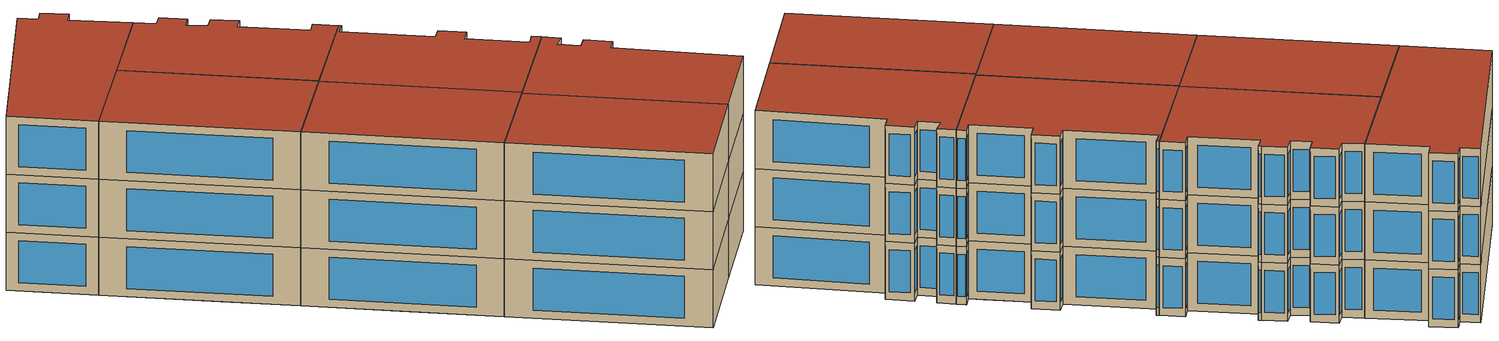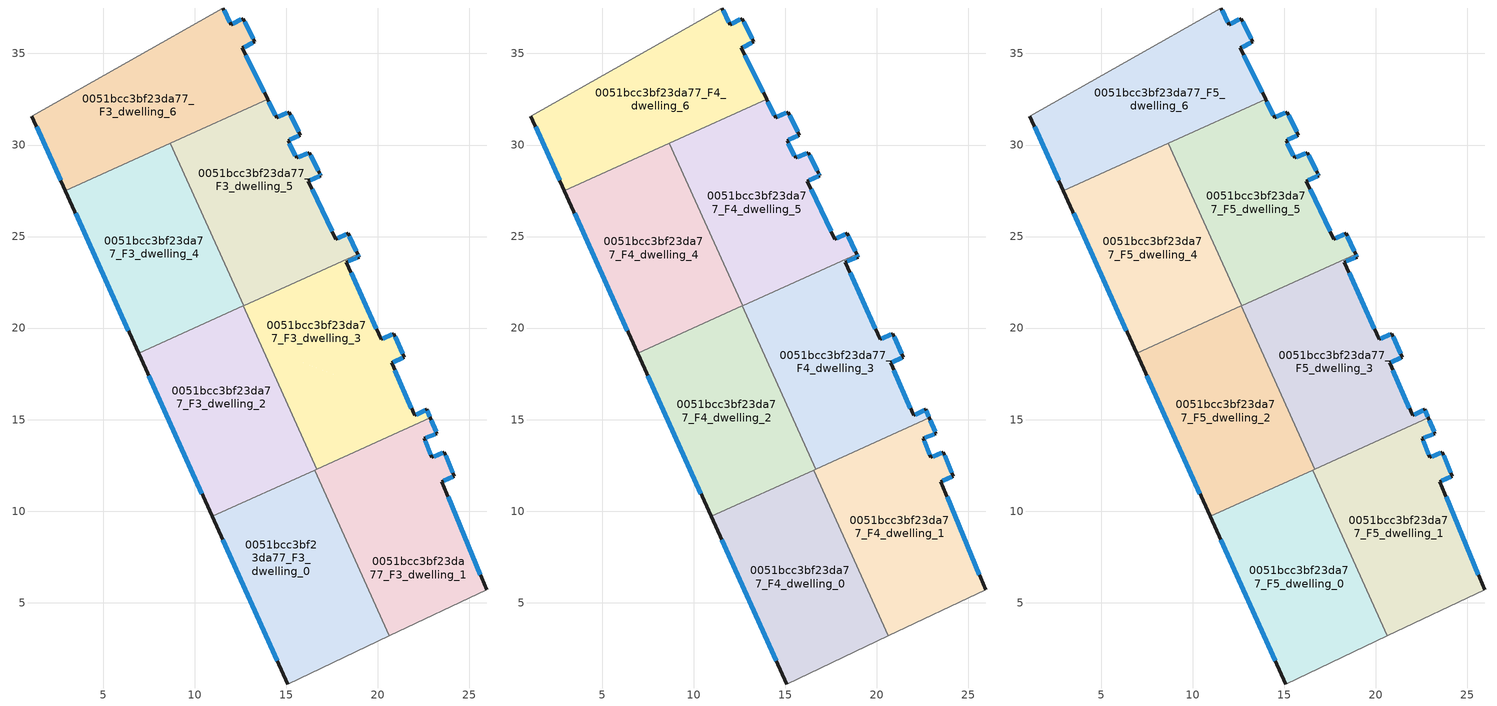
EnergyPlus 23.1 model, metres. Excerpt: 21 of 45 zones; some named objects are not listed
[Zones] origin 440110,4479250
0051bcc3bf23da77_F3_dwelling_0
 floor to 0051bcc3bf23da77_F2_dwelling_7 (EU_floor_Construction): 17.02,11.2 17.99,9.03 14.9,0.95 10.95,9.72 15.51,11.77 z9
 floor to 0051bcc3bf23da77_F2_dwelling_6 (EU_floor_Construction): 17.99,9.03 20.63,3.18 15.08,0.56 14.9,0.95 z9
 floor to 0051bcc3bf23da77_F2_dwelling_4 (EU_floor_Construction): 16.55,12.24 17.02,11.2 15.51,11.77 z9
 wall outside (EU_wall_Construction): 10.95,9.72 15.08,0.56 z9:12
 wall to 0051bcc3bf23da77_F3_dwelling_1 (EU_wall_Construction): 20.63,3.18 16.55,12.24 z9:12
 wall adiabatic (EU_wall_Construction): 15.08,0.56 20.63,3.18 z9:12
 wall to 0051bcc3bf23da77_F3_dwelling_2 (EU_wall_Construction): 16.55,12.24 10.95,9.72 z9:12
 window (EU_Window_Construction): 11.53,8.44 14.51,1.83 z9.42:11.58
0051bcc3bf23da77_F3_dwelling_1
 floor to 0051bcc3bf23da77_F2_dwelling_6 (EU_floor_Construction): 24.92,8.17 25.94,5.7 20.63,3.18 17.99,9.03 18.59,10.59 z9
 floor to 0051bcc3bf23da77_F2_dwelling_4 (EU_floor_Construction): 23.23,14.22 22.52,13.99 22.96,12.94 23.64,13.22 24.18,11.92 23.5,11.61 24.92,8.17 17.02,11.19 16.55,12.24 22.87,15.09 z9
 floor to 0051bcc3bf23da77_F2_dwelling_7 (EU_floor_Construction): 18.59,10.59 17.99,9.03 17.02,11.2 z9
 wall outside (EU_wall_Construction): 25.94,5.7 23.5,11.61 24.18,11.92 23.64,13.22 22.96,12.94 22.52,13.99 23.23,14.22 22.87,15.09 z9:12
 wall adiabatic (EU_wall_Construction): 20.63,3.18 25.94,5.7 z9:12
 wall to 0051bcc3bf23da77_F3_dwelling_3 (EU_wall_Construction): 22.87,15.09 16.67,12.29 z9:12
 wall to 0051bcc3bf23da77_F3_dwelling_2 (EU_wall_Construction): 16.67,12.29 16.55,12.24 z9:12
 window (EU_Window_Construction): 24.1,12.1 23.71,13.04 / 23.59,11.66 24.08,11.88 / 25.6,6.52 23.84,10.79 / 23.18,14.34 22.92,14.97 / 22.62,14.02 23.13,14.19 / 22.9,13.08 22.58,13.84 / 23.54,13.18 23.05,12.98 z9.42:11.58
0051bcc3bf23da77_F3_dwelling_2
 floor to 0051bcc3bf23da77_F2_dwelling_5 (EU_floor_Construction): 13.66,18.97 15.4,15.1 14.3,12.23 8.88,14.31 6.93,18.63 10.42,20.21 z9
 floor to 0051bcc3bf23da77_F2_dwelling_7 (EU_floor_Construction): 15.51,11.77 10.95,9.72 8.88,14.31 z9
 floor to 0051bcc3bf23da77_F2_dwelling_3 (EU_floor_Construction): 10.94,20.44 10.8,20.06 10.42,20.21 z9
 floor to 0051bcc3bf23da77_F2_dwelling_2 (EU_floor_Construction): 12.65,21.21 13.66,18.97 10.8,20.06 10.94,20.44 z9
 floor to 0051bcc3bf23da77_F2_dwelling_4 (EU_floor_Construction): 15.4,15.1 16.67,12.29 15.51,11.77 14.3,12.23 z9
 wall outside (EU_wall_Construction): 6.93,18.63 10.95,9.72 z9:12
 wall to 0051bcc3bf23da77_F3_dwelling_3 (EU_wall_Construction): 16.67,12.29 12.65,21.21 z9:12
 wall to 0051bcc3bf23da77_F3_dwelling_4 (EU_wall_Construction): 12.65,21.21 6.93,18.63 z9:12
 window (EU_Window_Construction): 7.49,17.4 10.4,10.95 z9.42:11.58
0051bcc3bf23da77_F3_dwelling_3
 floor to 0051bcc3bf23da77_F2_dwelling_2 (EU_floor_Construction): 18.37,23.64 18.28,23.6 20.18,19.39 20.88,19.69 21.45,18.41 20.76,18.1 21.72,15.88 13.66,18.97 12.65,21.21 18.19,23.71 z9
 floor to 0051bcc3bf23da77_F2_dwelling_0 (EU_floor_Construction): 18.91,24.03 18.97,23.88 18.37,23.64 18.19,23.71 z9
 floor to 0051bcc3bf23da77_F2_dwelling_5 (EU_floor_Construction): 16.47,17.89 15.4,15.1 13.66,18.97 z9
 floor to 0051bcc3bf23da77_F2_dwelling_4 (EU_floor_Construction): 21.72,15.88 22.01,15.23 22.68,15.56 22.7,15.51 22.87,15.09 16.67,12.29 15.4,15.1 16.47,17.89 z9
 wall outside (EU_wall_Construction): 22.87,15.09 22.68,15.56 22.01,15.23 20.76,18.1 21.45,18.41 20.88,19.69 20.18,19.39 18.28,23.6 / 18.97,23.88 18.91,24.03 / 18.97,23.88 18.28,23.6 z9:12
 wall to 0051bcc3bf23da77_F3_dwelling_5 (EU_wall_Construction): 18.91,24.03 12.67,21.22 z9:12
 wall to 0051bcc3bf23da77_F3_dwelling_4 (EU_wall_Construction): 12.67,21.22 12.65,21.21 z9:12
 window (EU_Window_Construction): 21.37,18.59 20.96,19.52 / 20.85,18.14 21.35,18.37 / 21.83,15.63 20.93,17.7 / 22.59,15.52 22.1,15.28 / 22.85,15.16 22.71,15.5 / 18.96,23.9 18.92,24.01 / 18.88,23.84 18.37,23.64 / 19.92,19.97 18.54,23.02 / 20.79,19.65 20.28,19.43 z9.42:11.58
0051bcc3bf23da77_F3_dwelling_4
 floor to 0051bcc3bf23da77_F2_dwelling_3 (EU_floor_Construction): 10.17,26.77 11.9,22.94 10.94,20.44 10.42,20.21 5.35,22.15 2.93,27.51 5.37,28.61 z9
 floor to 0051bcc3bf23da77_F2_dwelling_0 (EU_floor_Construction): 9.25,28.82 10.17,26.77 8.68,27.34 z9
 floor to 0051bcc3bf23da77_F2_dwelling_5 (EU_floor_Construction): 10.42,20.21 6.93,18.63 5.35,22.15 z9
 floor to 0051bcc3bf23da77_F2_dwelling_2 (EU_floor_Construction): 11.9,22.94 12.67,21.22 10.94,20.44 z9
 floor adiabatic (EU_floor_Construction): 8.67,30.1 9.25,28.82 8.68,27.34 5.37,28.61 z9
 wall outside (EU_wall_Construction): 2.93,27.51 6.93,18.63 z9:12
 wall to 0051bcc3bf23da77_F3_dwelling_5 (EU_wall_Construction): 12.67,21.22 8.67,30.1 z9:12
 wall to 0051bcc3bf23da77_F3_dwelling_6 (EU_wall_Construction): 8.67,30.1 2.93,27.51 z9:12
 window (EU_Window_Construction): 3.49,26.28 6.38,19.86 z9.42:11.58
0051bcc3bf23da77_F3_dwelling_5
 floor to 0051bcc3bf23da77_F2_dwelling_0 (EU_floor_Construction): 15.77,30.55 15.1,30.24 15.56,29.29 16.26,29.59 16.83,28.45 16.89,28.33 16.21,28.03 17.71,24.85 18.37,25.19 18.91,24.03 18.19,23.71 10.17,26.77 9.25,28.82 9.96,30.68 13.98,32.49 14.47,31.5 15.15,31.79 z9
 floor to 0051bcc3bf23da77_F2_dwelling_2 (EU_floor_Construction): 18.19,23.71 12.67,21.22 11.9,22.94 12.95,25.71 z9
 floor to 0051bcc3bf23da77_F2_dwelling_3 (EU_floor_Construction): 12.95,25.71 11.9,22.94 10.17,26.77 z9
 floor to 0051bcc3bf23da77_F2_dwelling_1 (EU_floor_Construction): 9.96,30.68 9.25,28.82 8.67,30.1 z9
 wall outside (EU_wall_Construction): 18.91,24.03 18.37,25.19 17.71,24.85 16.21,28.03 16.89,28.33 16.83,28.45 16.26,29.59 15.56,29.29 15.1,30.24 15.77,30.55 15.15,31.79 14.47,31.5 13.98,32.49 z9:12
 wall to 0051bcc3bf23da77_F3_dwelling_6 (EU_wall_Construction): 13.98,32.49 8.67,30.1 z9:12
 window (EU_Window_Construction): 18.83,24.19 18.45,25.03 / 14.4,31.64 14.05,32.35 / 15.06,31.75 14.56,31.54 / 15.69,30.72 15.24,31.62 / 15.19,30.28 15.68,30.5 / 15.49,29.43 15.16,30.11 / 16.17,29.55 15.66,29.33 / 16.75,28.61 16.34,29.43 / 16.88,28.35 16.84,28.43 / 16.3,28.07 16.8,28.29 / 17.5,25.29 16.42,27.59 / 18.28,25.14 17.8,24.89 z9.42:11.58
0051bcc3bf23da77_F3_dwelling_6
 floor to 0051bcc3bf23da77_F2_dwelling_1 (EU_floor_Construction): 11.54,37.49 11.99,36.57 12.27,36.72 9.96,30.68 5.37,28.61 1.82,29.97 1.1,31.56 z9
 floor to 0051bcc3bf23da77_F2_dwelling_0 (EU_floor_Construction): 12.64,36.91 13.27,35.63 12.6,35.3 13.98,32.49 9.96,30.68 12.27,36.72 z9
 floor to 0051bcc3bf23da77_F2_dwelling_3 (EU_floor_Construction): 5.37,28.61 2.93,27.51 1.82,29.97 z9
 wall outside (EU_wall_Construction): 13.98,32.49 12.6,35.3 13.27,35.63 12.64,36.91 11.99,36.57 11.54,37.49 / 1.1,31.56 2.93,27.51 z9:12
 wall adiabatic (EU_wall_Construction): 11.54,37.49 1.1,31.56 z9:12
 window (EU_Window_Construction): 12.7,35.35 13.18,35.58 / 13.79,32.88 12.8,34.91 / 1.36,31 2.68,28.07 / 11.92,36.7 11.6,37.36 / 12.55,36.86 12.08,36.62 / 13.18,35.81 12.73,36.73 z9.42:11.58
0051bcc3bf23da77_F4_dwelling_0
 floor to 0051bcc3bf23da77_F3_dwelling_0 (EU_floor_Construction): 16.55,12.24 20.63,3.18 15.08,0.56 10.95,9.72 z12
 wall outside (EU_wall_Construction): 10.95,9.72 15.08,0.56 z12:15
 wall to 0051bcc3bf23da77_F4_dwelling_1 (EU_wall_Construction): 20.63,3.18 16.55,12.24 z12:15
 wall adiabatic (EU_wall_Construction): 15.08,0.56 20.63,3.18 z12:15
 wall to 0051bcc3bf23da77_F4_dwelling_2 (EU_wall_Construction): 16.55,12.24 10.95,9.72 z12:15
 window (EU_Window_Construction): 11.53,8.44 14.51,1.83 z12.42:14.58
0051bcc3bf23da77_F4_dwelling_1
 floor to 0051bcc3bf23da77_F3_dwelling_1 (EU_floor_Construction): 23.23,14.22 22.52,13.99 22.96,12.94 23.64,13.22 24.18,11.92 23.5,11.61 25.94,5.7 20.63,3.18 16.55,12.24 22.87,15.09 z12
 wall outside (EU_wall_Construction): 25.94,5.7 23.5,11.61 24.18,11.92 23.64,13.22 22.96,12.94 22.52,13.99 23.23,14.22 22.87,15.09 z12:15
 wall adiabatic (EU_wall_Construction): 20.63,3.18 25.94,5.7 z12:15
 wall to 0051bcc3bf23da77_F4_dwelling_3 (EU_wall_Construction): 22.87,15.09 16.67,12.29 z12:15
 wall to 0051bcc3bf23da77_F4_dwelling_2 (EU_wall_Construction): 16.67,12.29 16.55,12.24 z12:15
 window (EU_Window_Construction): 24.1,12.1 23.71,13.04 / 23.59,11.66 24.08,11.88 / 25.6,6.52 23.84,10.79 / 23.18,14.34 22.92,14.97 / 22.62,14.02 23.13,14.19 / 22.9,13.08 22.58,13.84 / 23.54,13.18 23.05,12.98 z12.42:14.58
0051bcc3bf23da77_F4_dwelling_2
 floor to 0051bcc3bf23da77_F3_dwelling_2 (EU_floor_Construction): 12.65,21.21 16.67,12.29 10.95,9.72 6.93,18.63 z12
 wall outside (EU_wall_Construction): 6.93,18.63 10.95,9.72 z12:15
 wall to 0051bcc3bf23da77_F4_dwelling_3 (EU_wall_Construction): 16.67,12.29 12.65,21.21 z12:15
 wall to 0051bcc3bf23da77_F4_dwelling_4 (EU_wall_Construction): 12.65,21.21 6.93,18.63 z12:15
 window (EU_Window_Construction): 7.49,17.4 10.4,10.95 z12.42:14.58
0051bcc3bf23da77_F4_dwelling_3
 floor to 0051bcc3bf23da77_F3_dwelling_3 (EU_floor_Construction): 18.97,23.88 18.28,23.6 20.18,19.39 20.88,19.69 21.45,18.41 20.76,18.1 22.01,15.23 22.68,15.56 22.87,15.09 16.67,12.29 12.65,21.21 18.91,24.03 z12
 wall outside (EU_wall_Construction): 22.87,15.09 22.68,15.56 22.01,15.23 20.76,18.1 21.45,18.41 20.88,19.69 20.18,19.39 18.28,23.6 / 18.97,23.88 18.91,24.03 / 18.97,23.88 18.28,23.6 z12:15
 wall to 0051bcc3bf23da77_F4_dwelling_5 (EU_wall_Construction): 18.91,24.03 12.67,21.22 z12:15
 wall to 0051bcc3bf23da77_F4_dwelling_4 (EU_wall_Construction): 12.67,21.22 12.65,21.21 z12:15
 window (EU_Window_Construction): 21.37,18.59 20.96,19.52 / 20.85,18.14 21.35,18.37 / 21.83,15.63 20.93,17.7 / 22.59,15.52 22.1,15.28 / 22.85,15.16 22.71,15.5 / 18.96,23.9 18.92,24.01 / 18.88,23.84 18.37,23.64 / 19.92,19.97 18.54,23.02 / 20.79,19.65 20.28,19.43 z12.42:14.58
0051bcc3bf23da77_F4_dwelling_4
 floor to 0051bcc3bf23da77_F3_dwelling_4 (EU_floor_Construction): 8.67,30.1 12.67,21.22 6.93,18.63 2.93,27.51 z12
 wall outside (EU_wall_Construction): 2.93,27.51 6.93,18.63 z12:15
 wall to 0051bcc3bf23da77_F4_dwelling_5 (EU_wall_Construction): 12.67,21.22 8.67,30.1 z12:15
 wall to 0051bcc3bf23da77_F4_dwelling_6 (EU_wall_Construction): 8.67,30.1 2.93,27.51 z12:15
 window (EU_Window_Construction): 3.49,26.28 6.38,19.86 z12.42:14.58
0051bcc3bf23da77_F4_dwelling_5
 floor to 0051bcc3bf23da77_F3_dwelling_5 (EU_floor_Construction): 15.77,30.55 15.1,30.24 15.56,29.29 16.26,29.59 16.83,28.45 16.89,28.33 16.21,28.03 17.71,24.85 18.37,25.19 18.91,24.03 12.67,21.22 8.67,30.1 13.98,32.49 14.47,31.5 15.15,31.79 z12
 wall outside (EU_wall_Construction): 18.91,24.03 18.37,25.19 17.71,24.85 16.21,28.03 16.89,28.33 16.83,28.45 16.26,29.59 15.56,29.29 15.1,30.24 15.77,30.55 15.15,31.79 14.47,31.5 13.98,32.49 z12:15
 wall to 0051bcc3bf23da77_F4_dwelling_6 (EU_wall_Construction): 13.98,32.49 8.67,30.1 z12:15
 window (EU_Window_Construction): 18.83,24.19 18.45,25.03 / 14.4,31.64 14.05,32.35 / 15.06,31.75 14.56,31.54 / 15.69,30.72 15.24,31.62 / 15.19,30.28 15.68,30.5 / 15.49,29.43 15.16,30.11 / 16.17,29.55 15.66,29.33 / 16.75,28.61 16.34,29.43 / 16.88,28.35 16.84,28.43 / 16.3,28.07 16.8,28.29 / 17.5,25.29 16.42,27.59 / 18.28,25.14 17.8,24.89 z12.42:14.58
0051bcc3bf23da77_F4_dwelling_6
 floor to 0051bcc3bf23da77_F3_dwelling_6 (EU_floor_Construction): 12.64,36.91 13.27,35.63 12.6,35.3 13.98,32.49 2.93,27.51 1.1,31.56 11.54,37.49 11.99,36.57 z12
 wall outside (EU_wall_Construction): 13.98,32.49 12.6,35.3 13.27,35.63 12.64,36.91 11.99,36.57 11.54,37.49 / 1.1,31.56 2.93,27.51 z12:15
 wall adiabatic (EU_wall_Construction): 11.54,37.49 1.1,31.56 z12:15
 window (EU_Window_Construction): 12.7,35.35 13.18,35.58 / 13.79,32.88 12.8,34.91 / 1.36,31 2.68,28.07 / 11.92,36.7 11.6,37.36 / 12.55,36.86 12.08,36.62 / 13.18,35.81 12.73,36.73 z12.42:14.58
0051bcc3bf23da77_F5_dwelling_0
 floor to 0051bcc3bf23da77_F4_dwelling_0 (EU_floor_Construction): 16.55,12.24 20.63,3.18 15.08,0.56 10.95,9.72 z15
 wall outside (EU_wall_Construction): 10.95,9.72 15.08,0.56 z15:18
 wall to 0051bcc3bf23da77_F5_dwelling_1 (EU_wall_Construction): 20.63,3.18 16.55,12.24 z15:18
 wall adiabatic (EU_wall_Construction): 15.08,0.56 20.63,3.18 z15:18
 wall to 0051bcc3bf23da77_F5_dwelling_2 (EU_wall_Construction): 16.55,12.24 10.95,9.72 z15:18
 window (EU_Window_Construction): 11.53,8.44 14.51,1.83 z15.42:17.58
 roof outside (EU_roof_Construction): 20.63,3.18 16.55,12.24 10.95,9.72 15.08,0.56 z18
0051bcc3bf23da77_F5_dwelling_1
 floor to 0051bcc3bf23da77_F4_dwelling_1 (EU_floor_Construction): 23.23,14.22 22.52,13.99 22.96,12.94 23.64,13.22 24.18,11.92 23.5,11.61 25.94,5.7 20.63,3.18 16.55,12.24 22.87,15.09 z15
 wall outside (EU_wall_Construction): 25.94,5.7 23.5,11.61 24.18,11.92 23.64,13.22 22.96,12.94 22.52,13.99 23.23,14.22 22.87,15.09 z15:18
 wall adiabatic (EU_wall_Construction): 20.63,3.18 25.94,5.7 z15:18
 wall to 0051bcc3bf23da77_F5_dwelling_3 (EU_wall_Construction): 22.87,15.09 16.67,12.29 z15:18
 wall to 0051bcc3bf23da77_F5_dwelling_2 (EU_wall_Construction): 16.67,12.29 16.55,12.24 z15:18
 window (EU_Window_Construction): 24.1,12.1 23.71,13.04 / 23.59,11.66 24.08,11.88 / 25.6,6.52 23.84,10.79 / 23.18,14.34 22.92,14.97 / 22.62,14.02 23.13,14.19 / 22.9,13.08 22.58,13.84 / 23.54,13.18 23.05,12.98 z15.42:17.58
 roof outside (EU_roof_Construction): 25.94,5.7 23.5,11.61 24.18,11.92 23.64,13.22 22.96,12.94 22.52,13.99 23.23,14.22 22.87,15.09 16.55,12.24 20.63,3.18 z18
0051bcc3bf23da77_F5_dwelling_2
 floor to 0051bcc3bf23da77_F4_dwelling_2 (EU_floor_Construction): 12.65,21.21 16.67,12.29 10.95,9.72 6.93,18.63 z15
 wall outside (EU_wall_Construction): 6.93,18.63 10.95,9.72 z15:18
 wall to 0051bcc3bf23da77_F5_dwelling_3 (EU_wall_Construction): 16.67,12.29 12.65,21.21 z15:18
 wall to 0051bcc3bf23da77_F5_dwelling_4 (EU_wall_Construction): 12.65,21.21 6.93,18.63 z15:18
 window (EU_Window_Construction): 7.49,17.4 10.4,10.95 z15.42:17.58
 roof outside (EU_roof_Construction): 16.67,12.29 12.65,21.21 6.93,18.63 10.95,9.72 z18
0051bcc3bf23da77_F5_dwelling_3
 floor to 0051bcc3bf23da77_F4_dwelling_3 (EU_floor_Construction): 18.97,23.88 18.28,23.6 20.18,19.39 20.88,19.69 21.45,18.41 20.76,18.1 22.01,15.23 22.68,15.56 22.87,15.09 16.67,12.29 12.65,21.21 18.91,24.03 z15
 wall outside (EU_wall_Construction): 22.87,15.09 22.68,15.56 22.01,15.23 20.76,18.1 21.45,18.41 20.88,19.69 20.18,19.39 18.28,23.6 / 18.97,23.88 18.91,24.03 / 18.97,23.88 18.28,23.6 z15:18
 wall to 0051bcc3bf23da77_F5_dwelling_5 (EU_wall_Construction): 18.91,24.03 12.67,21.22 z15:18
 wall to 0051bcc3bf23da77_F5_dwelling_4 (EU_wall_Construction): 12.67,21.22 12.65,21.21 z15:18
 window (EU_Window_Construction): 21.37,18.59 20.96,19.52 / 20.85,18.14 21.35,18.37 / 21.83,15.63 20.93,17.7 / 22.59,15.52 22.1,15.28 / 22.85,15.16 22.71,15.5 / 18.96,23.9 18.92,24.01 / 18.88,23.84 18.37,23.64 / 19.92,19.97 18.54,23.02 / 20.79,19.65 20.28,19.43 z15.42:17.58
 roof outside (EU_roof_Construction): 22.87,15.09 22.68,15.56 22.01,15.23 20.76,18.1 21.45,18.41 20.88,19.69 20.18,19.39 18.28,23.6 18.97,23.88 18.91,24.03 12.65,21.21 16.67,12.29 z18
0051bcc3bf23da77_F5_dwelling_4
 floor to 0051bcc3bf23da77_F4_dwelling_4 (EU_floor_Construction): 8.67,30.1 12.67,21.22 6.93,18.63 2.93,27.51 z15
 wall outside (EU_wall_Construction): 2.93,27.51 6.93,18.63 z15:18
 wall to 0051bcc3bf23da77_F5_dwelling_5 (EU_wall_Construction): 12.67,21.22 8.67,30.1 z15:18
 wall to 0051bcc3bf23da77_F5_dwelling_6 (EU_wall_Construction): 8.67,30.1 2.93,27.51 z15:18
 window (EU_Window_Construction): 3.49,26.28 6.38,19.86 z15.42:17.58
 roof outside (EU_roof_Construction): 12.67,21.22 8.67,30.1 2.93,27.51 6.93,18.63 z18
0051bcc3bf23da77_F5_dwelling_5
 floor to 0051bcc3bf23da77_F4_dwelling_5 (EU_floor_Construction): 15.77,30.55 15.1,30.24 15.56,29.29 16.26,29.59 16.83,28.45 16.89,28.33 16.21,28.03 17.71,24.85 18.37,25.19 18.91,24.03 12.67,21.22 8.67,30.1 13.98,32.49 14.47,31.5 15.15,31.79 z15
 wall outside (EU_wall_Construction): 18.91,24.03 18.37,25.19 17.71,24.85 16.21,28.03 16.89,28.33 16.83,28.45 16.26,29.59 15.56,29.29 15.1,30.24 15.77,30.55 15.15,31.79 14.47,31.5 13.98,32.49 z15:18
 wall to 0051bcc3bf23da77_F5_dwelling_6 (EU_wall_Construction): 13.98,32.49 8.67,30.1 z15:18
 window (EU_Window_Construction): 18.83,24.19 18.45,25.03 / 14.4,31.64 14.05,32.35 / 15.06,31.75 14.56,31.54 / 15.69,30.72 15.24,31.62 / 15.19,30.28 15.68,30.5 / 15.49,29.43 15.16,30.11 / 16.17,29.55 15.66,29.33 / 16.75,28.61 16.34,29.43 / 16.88,28.35 16.84,28.43 / 16.3,28.07 16.8,28.29 / 17.5,25.29 16.42,27.59 / 18.28,25.14 17.8,24.89 z15.42:17.58
 roof outside (EU_roof_Construction): 18.91,24.03 18.37,25.19 17.71,24.85 16.21,28.03 16.89,28.33 16.83,28.45 16.26,29.59 15.56,29.29 15.1,30.24 15.77,30.55 15.15,31.79 14.47,31.5 13.98,32.49 8.67,30.1 12.67,21.22 z18
0051bcc3bf23da77_F5_dwelling_6
 floor to 0051bcc3bf23da77_F4_dwelling_6 (EU_floor_Construction): 12.64,36.91 13.27,35.63 12.6,35.3 13.98,32.49 2.93,27.51 1.1,31.56 11.54,37.49 11.99,36.57 z15
 wall outside (EU_wall_Construction): 13.98,32.49 12.6,35.3 13.27,35.63 12.64,36.91 11.99,36.57 11.54,37.49 / 1.1,31.56 2.93,27.51 z15:18
 wall adiabatic (EU_wall_Construction): 11.54,37.49 1.1,31.56 z15:18
 window (EU_Window_Construction): 12.7,35.35 13.18,35.58 / 13.79,32.88 12.8,34.91 / 1.36,31 2.68,28.07 / 11.92,36.7 11.6,37.36 / 12.55,36.86 12.08,36.62 / 13.18,35.81 12.73,36.73 z15.42:17.58
 roof outside (EU_roof_Construction): 13.98,32.49 12.6,35.3 13.27,35.63 12.64,36.91 11.99,36.57 11.54,37.49 1.1,31.56 2.93,27.51 z18
[Building]
EU S2 Campaign: North Axis=0; Terrain=City; Solar Distribution=FullExterior
[Site:Location]
Madrid: Latitude=40.5; Longitude=-3.5; Time Zone=1; Elevation=609
[SizingPeriod:WeatherFileDays]
AnnualSizingPeriod: Begin Month=1; Begin Day of Month=1; End Month=12; End Day of Month=31; Day of Week for Start Day=Monday; Use Weather File Daylight Saving Period=No; Use Weather File Rain and Snow Indicators=No
[MATERIAL]
EU_InternalMass_Material: Roughness=MediumRough; Thickness=0.1; Conductivity=1; Density=1800; Specific Heat=900; Thermal Absorptance=0.9; Solar Absorptance=0.7; Visible Absorptance=0.7
[MATERIAL:NOMASS] Roughness=MediumRough; Thermal Absorptance=0.9; Solar Absorptance=0.7; Visible Absorptance=0.7
Name | Thermal Resistance
EU_wall_NoMass | 1.60022
EU_roof_NoMass | 1.57597
EU_floor_NoMass | 0.470652
[WINDOWMATERIAL:SIMPLEGLAZINGSYSTEM]
EU_Window_SimpleGlazing: UFactor=3.28802; Solar Heat Gain Coefficient=0.85; Visible Transmittance=0.85
[CONSTRUCTION]
EU_wall_Construction: EU_wall_NoMass
EU_roof_Construction: EU_roof_NoMass
EU_floor_Construction: EU_floor_NoMass
EU_InternalMass_Construction: EU_InternalMass_Material
EU_Window_Construction: EU_Window_SimpleGlazing
[ZONE] Type=1; Multiplier=1; Ceiling Height=autocalculate; Floor Area=autocalculate; Part of Total Floor Area=Yes
Name | Volume
0051bcc3bf23da77_F3_dwelling_0; 0051bcc3bf23da77_F4_dwelling_0; 0051bcc3bf23da77_F5_dwelling_0 | 183.917
0051bcc3bf23da77_F3_dwelling_1; 0051bcc3bf23da77_F4_dwelling_1; 0051bcc3bf23da77_F5_dwelling_1 | 183.913
0051bcc3bf23da77_F3_dwelling_2; 0051bcc3bf23da77_F4_dwelling_2; 0051bcc3bf23da77_F5_dwelling_2 | 183.91
0051bcc3bf23da77_F3_dwelling_3; 0051bcc3bf23da77_F4_dwelling_3; 0051bcc3bf23da77_F5_dwelling_3 | 183.918
0051bcc3bf23da77_F3_dwelling_4; 0051bcc3bf23da77_F4_dwelling_4; 0051bcc3bf23da77_F5_dwelling_4 | 183.932
0051bcc3bf23da77_F3_dwelling_5; 0051bcc3bf23da77_F4_dwelling_5; 0051bcc3bf23da77_F5_dwelling_5 | 183.914
0051bcc3bf23da77_F3_dwelling_6; 0051bcc3bf23da77_F4_dwelling_6; 0051bcc3bf23da77_F5_dwelling_6 | 183.919
[INTERNALMASS] Construction=EU_InternalMass_Construction
Name | Zone or ZoneList | Surface Area
0051bcc3bf23da77_F3_dwelling_0_EU_InternalMass | 0051bcc3bf23da77_F3_dwelling_0 | 61.3063
0051bcc3bf23da77_F3_dwelling_1_EU_InternalMass | 0051bcc3bf23da77_F3_dwelling_1 | 61.3064
0051bcc3bf23da77_F3_dwelling_2_EU_InternalMass | 0051bcc3bf23da77_F3_dwelling_2 | 61.3033
0051bcc3bf23da77_F3_dwelling_3_EU_InternalMass | 0051bcc3bf23da77_F3_dwelling_3 | 61.3061
0051bcc3bf23da77_F3_dwelling_4_EU_InternalMass | 0051bcc3bf23da77_F3_dwelling_4 | 61.3096
0051bcc3bf23da77_F3_dwelling_5_EU_InternalMass | 0051bcc3bf23da77_F3_dwelling_5 | 61.3052
0051bcc3bf23da77_F3_dwelling_6_EU_InternalMass | 0051bcc3bf23da77_F3_dwelling_6 | 61.3066
0051bcc3bf23da77_F4_dwelling_0_EU_InternalMass | 0051bcc3bf23da77_F4_dwelling_0 | 61.3063
0051bcc3bf23da77_F4_dwelling_1_EU_InternalMass | 0051bcc3bf23da77_F4_dwelling_1 | 61.3064
0051bcc3bf23da77_F4_dwelling_2_EU_InternalMass | 0051bcc3bf23da77_F4_dwelling_2 | 61.3033
0051bcc3bf23da77_F4_dwelling_3_EU_InternalMass | 0051bcc3bf23da77_F4_dwelling_3 | 61.3061
0051bcc3bf23da77_F4_dwelling_4_EU_InternalMass | 0051bcc3bf23da77_F4_dwelling_4 | 61.3096
0051bcc3bf23da77_F4_dwelling_5_EU_InternalMass | 0051bcc3bf23da77_F4_dwelling_5 | 61.3052
0051bcc3bf23da77_F4_dwelling_6_EU_InternalMass | 0051bcc3bf23da77_F4_dwelling_6 | 61.3066
0051bcc3bf23da77_F5_dwelling_0_EU_InternalMass | 0051bcc3bf23da77_F5_dwelling_0 | 61.3063
0051bcc3bf23da77_F5_dwelling_1_EU_InternalMass | 0051bcc3bf23da77_F5_dwelling_1 | 61.3064
0051bcc3bf23da77_F5_dwelling_2_EU_InternalMass | 0051bcc3bf23da77_F5_dwelling_2 | 61.3033
0051bcc3bf23da77_F5_dwelling_3_EU_InternalMass | 0051bcc3bf23da77_F5_dwelling_3 | 61.3061
0051bcc3bf23da77_F5_dwelling_4_EU_InternalMass | 0051bcc3bf23da77_F5_dwelling_4 | 61.3096
0051bcc3bf23da77_F5_dwelling_5_EU_InternalMass | 0051bcc3bf23da77_F5_dwelling_5 | 61.3052
0051bcc3bf23da77_F5_dwelling_6_EU_InternalMass | 0051bcc3bf23da77_F5_dwelling_6 | 61.3066
[OTHEREQUIPMENT] Fuel Type=Electricity; Design Level Calculation Method=Watts/Area; Power per Zone Floor Area=1; Fraction Latent=0; Fraction Radiant=0; Fraction Lost=0; Carbon Dioxide Generation Rate=0; EndUse Subcategory=EU_Step8_InternalGains
Name | Zone or ZoneList or Space or SpaceList | Schedule
EU_Step8_InternalGain_0051bcc3bf23da77_F3_dwelling_0_f000 | 0051bcc3bf23da77_F3_dwelling_0 | EU_Step8_GainSchedule_0051bcc3bf23da77_F3_dwelling_0_f000
EU_Step8_InternalGain_0051bcc3bf23da77_F3_dwelling_1_f000 | 0051bcc3bf23da77_F3_dwelling_1 | EU_Step8_GainSchedule_0051bcc3bf23da77_F3_dwelling_1_f000
EU_Step8_InternalGain_0051bcc3bf23da77_F3_dwelling_2_f000 | 0051bcc3bf23da77_F3_dwelling_2 | EU_Step8_GainSchedule_0051bcc3bf23da77_F3_dwelling_2_f000
EU_Step8_InternalGain_0051bcc3bf23da77_F3_dwelling_3_f000 | 0051bcc3bf23da77_F3_dwelling_3 | EU_Step8_GainSchedule_0051bcc3bf23da77_F3_dwelling_3_f000
EU_Step8_InternalGain_0051bcc3bf23da77_F3_dwelling_4_f000 | 0051bcc3bf23da77_F3_dwelling_4 | EU_Step8_GainSchedule_0051bcc3bf23da77_F3_dwelling_4_f000
EU_Step8_InternalGain_0051bcc3bf23da77_F3_dwelling_5_f000 | 0051bcc3bf23da77_F3_dwelling_5 | EU_Step8_GainSchedule_0051bcc3bf23da77_F3_dwelling_5_f000
EU_Step8_InternalGain_0051bcc3bf23da77_F3_dwelling_6_f000 | 0051bcc3bf23da77_F3_dwelling_6 | EU_Step8_GainSchedule_0051bcc3bf23da77_F3_dwelling_6_f000
EU_Step8_InternalGain_0051bcc3bf23da77_F4_dwelling_0_f000 | 0051bcc3bf23da77_F4_dwelling_0 | EU_Step8_GainSchedule_0051bcc3bf23da77_F4_dwelling_0_f000
EU_Step8_InternalGain_0051bcc3bf23da77_F4_dwelling_1_f000 | 0051bcc3bf23da77_F4_dwelling_1 | EU_Step8_GainSchedule_0051bcc3bf23da77_F4_dwelling_1_f000
EU_Step8_InternalGain_0051bcc3bf23da77_F4_dwelling_2_f000 | 0051bcc3bf23da77_F4_dwelling_2 | EU_Step8_GainSchedule_0051bcc3bf23da77_F4_dwelling_2_f000
EU_Step8_InternalGain_0051bcc3bf23da77_F4_dwelling_3_f000 | 0051bcc3bf23da77_F4_dwelling_3 | EU_Step8_GainSchedule_0051bcc3bf23da77_F4_dwelling_3_f000
EU_Step8_InternalGain_0051bcc3bf23da77_F4_dwelling_4_f000 | 0051bcc3bf23da77_F4_dwelling_4 | EU_Step8_GainSchedule_0051bcc3bf23da77_F4_dwelling_4_f000
EU_Step8_InternalGain_0051bcc3bf23da77_F4_dwelling_5_f000 | 0051bcc3bf23da77_F4_dwelling_5 | EU_Step8_GainSchedule_0051bcc3bf23da77_F4_dwelling_5_f000
EU_Step8_InternalGain_0051bcc3bf23da77_F4_dwelling_6_f000 | 0051bcc3bf23da77_F4_dwelling_6 | EU_Step8_GainSchedule_0051bcc3bf23da77_F4_dwelling_6_f000
EU_Step8_InternalGain_0051bcc3bf23da77_F5_dwelling_0_f000 | 0051bcc3bf23da77_F5_dwelling_0 | EU_Step8_GainSchedule_0051bcc3bf23da77_F5_dwelling_0_f000
EU_Step8_InternalGain_0051bcc3bf23da77_F5_dwelling_1_f000 | 0051bcc3bf23da77_F5_dwelling_1 | EU_Step8_GainSchedule_0051bcc3bf23da77_F5_dwelling_1_f000
EU_Step8_InternalGain_0051bcc3bf23da77_F5_dwelling_2_f000 | 0051bcc3bf23da77_F5_dwelling_2 | EU_Step8_GainSchedule_0051bcc3bf23da77_F5_dwelling_2_f000
EU_Step8_InternalGain_0051bcc3bf23da77_F5_dwelling_3_f000 | 0051bcc3bf23da77_F5_dwelling_3 | EU_Step8_GainSchedule_0051bcc3bf23da77_F5_dwelling_3_f000
EU_Step8_InternalGain_0051bcc3bf23da77_F5_dwelling_4_f000 | 0051bcc3bf23da77_F5_dwelling_4 | EU_Step8_GainSchedule_0051bcc3bf23da77_F5_dwelling_4_f000
EU_Step8_InternalGain_0051bcc3bf23da77_F5_dwelling_5_f000 | 0051bcc3bf23da77_F5_dwelling_5 | EU_Step8_GainSchedule_0051bcc3bf23da77_F5_dwelling_5_f000
EU_Step8_InternalGain_0051bcc3bf23da77_F5_dwelling_6_f000 | 0051bcc3bf23da77_F5_dwelling_6 | EU_Step8_GainSchedule_0051bcc3bf23da77_F5_dwelling_6_f000
[ZONEVENTILATION:DESIGNFLOWRATE] Schedule=EU_AlwaysOn; Design Flow Rate Calculation Method=AirChanges/Hour; Air Changes per Hour=0.480704; Ventilation Type=Natural; Fan Pressure Rise=0; Fan Total Efficiency=1; Constant Term Coefficient=1; Temperature Term Coefficient=0; Velocity Term Coefficient=0; Velocity Squared Term Coefficient=0; Minimum Indoor Temperature=-100; Maximum Indoor Temperature=100; Delta Temperature=-100; Minimum Outdoor Temperature=-100; Maximum Outdoor Temperature=100; Maximum Wind Speed=40
Name | Zone or ZoneList or Space or SpaceList
EU_ConstantAir_0051bcc3bf23da77_F3_dwelling_0 | 0051bcc3bf23da77_F3_dwelling_0
EU_ConstantAir_0051bcc3bf23da77_F3_dwelling_1 | 0051bcc3bf23da77_F3_dwelling_1
EU_ConstantAir_0051bcc3bf23da77_F3_dwelling_2 | 0051bcc3bf23da77_F3_dwelling_2
EU_ConstantAir_0051bcc3bf23da77_F3_dwelling_3 | 0051bcc3bf23da77_F3_dwelling_3
EU_ConstantAir_0051bcc3bf23da77_F3_dwelling_4 | 0051bcc3bf23da77_F3_dwelling_4
EU_ConstantAir_0051bcc3bf23da77_F3_dwelling_5 | 0051bcc3bf23da77_F3_dwelling_5
EU_ConstantAir_0051bcc3bf23da77_F3_dwelling_6 | 0051bcc3bf23da77_F3_dwelling_6
EU_ConstantAir_0051bcc3bf23da77_F4_dwelling_0 | 0051bcc3bf23da77_F4_dwelling_0
EU_ConstantAir_0051bcc3bf23da77_F4_dwelling_1 | 0051bcc3bf23da77_F4_dwelling_1
EU_ConstantAir_0051bcc3bf23da77_F4_dwelling_2 | 0051bcc3bf23da77_F4_dwelling_2
EU_ConstantAir_0051bcc3bf23da77_F4_dwelling_3 | 0051bcc3bf23da77_F4_dwelling_3
EU_ConstantAir_0051bcc3bf23da77_F4_dwelling_4 | 0051bcc3bf23da77_F4_dwelling_4
EU_ConstantAir_0051bcc3bf23da77_F4_dwelling_5 | 0051bcc3bf23da77_F4_dwelling_5
EU_ConstantAir_0051bcc3bf23da77_F4_dwelling_6 | 0051bcc3bf23da77_F4_dwelling_6
EU_ConstantAir_0051bcc3bf23da77_F5_dwelling_0 | 0051bcc3bf23da77_F5_dwelling_0
EU_ConstantAir_0051bcc3bf23da77_F5_dwelling_1 | 0051bcc3bf23da77_F5_dwelling_1
EU_ConstantAir_0051bcc3bf23da77_F5_dwelling_2 | 0051bcc3bf23da77_F5_dwelling_2
EU_ConstantAir_0051bcc3bf23da77_F5_dwelling_3 | 0051bcc3bf23da77_F5_dwelling_3
EU_ConstantAir_0051bcc3bf23da77_F5_dwelling_4 | 0051bcc3bf23da77_F5_dwelling_4
EU_ConstantAir_0051bcc3bf23da77_F5_dwelling_5 | 0051bcc3bf23da77_F5_dwelling_5
EU_ConstantAir_0051bcc3bf23da77_F5_dwelling_6 | 0051bcc3bf23da77_F5_dwelling_6
[HVACTEMPLATE:ZONE:IDEALLOADSAIRSYSTEM] System Availability Schedule=EU_AlwaysOn; Maximum Heating Supply Air Temperature=50; Minimum Cooling Supply Air Temperature=13; Maximum Heating Supply Air Humidity Ratio=0.0156; Minimum Cooling Supply Air Humidity Ratio=0.0077; Heating Limit=NoLimit; Cooling Limit=NoLimit; Heating Availability Schedule=EU_AlwaysOn; Cooling Availability Schedule=EU_CoolingOff; Dehumidification Control Type=ConstantSensibleHeatRatio; Cooling Sensible Heat Ratio=0.7; Dehumidification Setpoint=60; Humidification Control Type=None; Humidification Setpoint=30; Outdoor Air Method=None; Outdoor Air Flow Rate per Person=0.00944; Outdoor Air Flow Rate per Zone Floor Area=0; Outdoor Air Flow Rate per Zone=0; Demand Controlled Ventilation Type=None; Outdoor Air Economizer Type=NoEconomizer; Heat Recovery Type=None; Sensible Heat Recovery Effectiveness=0.7; Latent Heat Recovery Effectiveness=0.65
Name | Template Thermostat
0051bcc3bf23da77_F3_dwelling_0 | EU_HeatOnly_0051bcc3bf23da77_F3_dwelling_0
0051bcc3bf23da77_F3_dwelling_1 | EU_HeatOnly_0051bcc3bf23da77_F3_dwelling_1
0051bcc3bf23da77_F3_dwelling_2 | EU_HeatOnly_0051bcc3bf23da77_F3_dwelling_2
0051bcc3bf23da77_F3_dwelling_3 | EU_HeatOnly_0051bcc3bf23da77_F3_dwelling_3
0051bcc3bf23da77_F3_dwelling_4 | EU_HeatOnly_0051bcc3bf23da77_F3_dwelling_4
0051bcc3bf23da77_F3_dwelling_5 | EU_HeatOnly_0051bcc3bf23da77_F3_dwelling_5
0051bcc3bf23da77_F3_dwelling_6 | EU_HeatOnly_0051bcc3bf23da77_F3_dwelling_6
0051bcc3bf23da77_F4_dwelling_0 | EU_HeatOnly_0051bcc3bf23da77_F4_dwelling_0
0051bcc3bf23da77_F4_dwelling_1 | EU_HeatOnly_0051bcc3bf23da77_F4_dwelling_1
0051bcc3bf23da77_F4_dwelling_2 | EU_HeatOnly_0051bcc3bf23da77_F4_dwelling_2
0051bcc3bf23da77_F4_dwelling_3 | EU_HeatOnly_0051bcc3bf23da77_F4_dwelling_3
0051bcc3bf23da77_F4_dwelling_4 | EU_HeatOnly_0051bcc3bf23da77_F4_dwelling_4
0051bcc3bf23da77_F4_dwelling_5 | EU_HeatOnly_0051bcc3bf23da77_F4_dwelling_5
0051bcc3bf23da77_F4_dwelling_6 | EU_HeatOnly_0051bcc3bf23da77_F4_dwelling_6
0051bcc3bf23da77_F5_dwelling_0 | EU_HeatOnly_0051bcc3bf23da77_F5_dwelling_0
0051bcc3bf23da77_F5_dwelling_1 | EU_HeatOnly_0051bcc3bf23da77_F5_dwelling_1
0051bcc3bf23da77_F5_dwelling_2 | EU_HeatOnly_0051bcc3bf23da77_F5_dwelling_2
0051bcc3bf23da77_F5_dwelling_3 | EU_HeatOnly_0051bcc3bf23da77_F5_dwelling_3
0051bcc3bf23da77_F5_dwelling_4 | EU_HeatOnly_0051bcc3bf23da77_F5_dwelling_4
0051bcc3bf23da77_F5_dwelling_5 | EU_HeatOnly_0051bcc3bf23da77_F5_dwelling_5
0051bcc3bf23da77_F5_dwelling_6 | EU_HeatOnly_0051bcc3bf23da77_F5_dwelling_6
[SIZING:ZONE] Zone Cooling Design Supply Air Temperature Input Method=SupplyAirTemperature; Zone Cooling Design Supply Air Temperature=13; Zone Heating Design Supply Air Temperature Input Method=SupplyAirTemperature; Zone Heating Design Supply Air Temperature=50; Zone Cooling Design Supply Air Humidity Ratio=0.008; Zone Heating Design Supply Air Humidity Ratio=0.008; Cooling Design Air Flow Method=DesignDay; Cooling Design Air Flow Rate=0; Cooling Minimum Air Flow per Zone Floor Area=0.000762; Cooling Minimum Air Flow=0; Cooling Minimum Air Flow Fraction=0.2; Heating Design Air Flow Method=DesignDay; Heating Design Air Flow Rate=0; Heating Maximum Air Flow per Zone Floor Area=0.002032; Heating Maximum Air Flow=0.141576; Heating Maximum Air Flow Fraction=0.3; Account for Dedicated Outdoor Air System=No; Dedicated Outdoor Air System Control Strategy=NeutralSupplyAir; Dedicated Outdoor Air Low Setpoint Temperature for Design=autosize; Dedicated Outdoor Air High Setpoint Temperature for Design=autosize; Zone Load Sizing Method=Sensible Load Only No Latent Load; Zone Latent Cooling Design Supply Air Humidity Ratio Input Method=HumidityRatioDifference; Zone Cooling Design Supply Air Humidity Ratio Difference=0.005; Zone Latent Heating Design Supply Air Humidity Ratio Input Method=HumidityRatioDifference; Zone Humidification Design Supply Air Humidity Ratio Difference=0.005
0051bcc3bf23da77_F3_dwelling_0; 0051bcc3bf23da77_F3_dwelling_1; 0051bcc3bf23da77_F3_dwelling_2; 0051bcc3bf23da77_F3_dwelling_3; 0051bcc3bf23da77_F3_dwelling_4; 0051bcc3bf23da77_F3_dwelling_5; 0051bcc3bf23da77_F3_dwelling_6; 0051bcc3bf23da77_F4_dwelling_0; 0051bcc3bf23da77_F4_dwelling_1; 0051bcc3bf23da77_F4_dwelling_2; 0051bcc3bf23da77_F4_dwelling_3; 0051bcc3bf23da77_F4_dwelling_4; 0051bcc3bf23da77_F4_dwelling_5; 0051bcc3bf23da77_F4_dwelling_6; 0051bcc3bf23da77_F5_dwelling_0; 0051bcc3bf23da77_F5_dwelling_1; 0051bcc3bf23da77_F5_dwelling_2; 0051bcc3bf23da77_F5_dwelling_3; 0051bcc3bf23da77_F5_dwelling_4; 0051bcc3bf23da77_F5_dwelling_5; 0051bcc3bf23da77_F5_dwelling_6
[SCHEDULE:CONSTANT]
Name | Hourly Value
EU_AlwaysOn | 1
EU_CoolingOff | 0
[SCHEDULE:FILE] Column Number=1; Rows to Skip at Top=0; Number of Hours of Data=8760; Column Separator=Comma; Interpolate to Timestep=No; Minutes per Item=60; Adjust Schedule for Daylight Savings=Yes
Name | File
EU_Step8_GainSchedule_0051bcc3bf23da77_F3_dwelling_0_f000 | ../../schedules/0051bcc3bf23da77/0051bcc3bf23da77_F3_dwelling_0_f000_gain.csv
EU_Step8_GainSchedule_0051bcc3bf23da77_F3_dwelling_1_f000 | ../../schedules/0051bcc3bf23da77/0051bcc3bf23da77_F3_dwelling_1_f000_gain.csv
EU_Step8_GainSchedule_0051bcc3bf23da77_F3_dwelling_2_f000 | ../../schedules/0051bcc3bf23da77/0051bcc3bf23da77_F3_dwelling_2_f000_gain.csv
EU_Step8_GainSchedule_0051bcc3bf23da77_F3_dwelling_3_f000 | ../../schedules/0051bcc3bf23da77/0051bcc3bf23da77_F3_dwelling_3_f000_gain.csv
EU_Step8_GainSchedule_0051bcc3bf23da77_F3_dwelling_4_f000 | ../../schedules/0051bcc3bf23da77/0051bcc3bf23da77_F3_dwelling_4_f000_gain.csv
EU_Step8_GainSchedule_0051bcc3bf23da77_F3_dwelling_5_f000 | ../../schedules/0051bcc3bf23da77/0051bcc3bf23da77_F3_dwelling_5_f000_gain.csv
EU_Step8_GainSchedule_0051bcc3bf23da77_F3_dwelling_6_f000 | ../../schedules/0051bcc3bf23da77/0051bcc3bf23da77_F3_dwelling_6_f000_gain.csv
EU_Step8_GainSchedule_0051bcc3bf23da77_F4_dwelling_0_f000 | ../../schedules/0051bcc3bf23da77/0051bcc3bf23da77_F4_dwelling_0_f000_gain.csv
EU_Step8_GainSchedule_0051bcc3bf23da77_F4_dwelling_1_f000 | ../../schedules/0051bcc3bf23da77/0051bcc3bf23da77_F4_dwelling_1_f000_gain.csv
EU_Step8_GainSchedule_0051bcc3bf23da77_F4_dwelling_2_f000 | ../../schedules/0051bcc3bf23da77/0051bcc3bf23da77_F4_dwelling_2_f000_gain.csv
EU_Step8_GainSchedule_0051bcc3bf23da77_F4_dwelling_3_f000 | ../../schedules/0051bcc3bf23da77/0051bcc3bf23da77_F4_dwelling_3_f000_gain.csv
EU_Step8_GainSchedule_0051bcc3bf23da77_F4_dwelling_4_f000 | ../../schedules/0051bcc3bf23da77/0051bcc3bf23da77_F4_dwelling_4_f000_gain.csv
EU_Step8_GainSchedule_0051bcc3bf23da77_F4_dwelling_5_f000 | ../../schedules/0051bcc3bf23da77/0051bcc3bf23da77_F4_dwelling_5_f000_gain.csv
EU_Step8_GainSchedule_0051bcc3bf23da77_F4_dwelling_6_f000 | ../../schedules/0051bcc3bf23da77/0051bcc3bf23da77_F4_dwelling_6_f000_gain.csv
EU_Step8_GainSchedule_0051bcc3bf23da77_F5_dwelling_0_f000 | ../../schedules/0051bcc3bf23da77/0051bcc3bf23da77_F5_dwelling_0_f000_gain.csv
EU_Step8_GainSchedule_0051bcc3bf23da77_F5_dwelling_1_f000 | ../../schedules/0051bcc3bf23da77/0051bcc3bf23da77_F5_dwelling_1_f000_gain.csv
EU_Step8_GainSchedule_0051bcc3bf23da77_F5_dwelling_2_f000 | ../../schedules/0051bcc3bf23da77/0051bcc3bf23da77_F5_dwelling_2_f000_gain.csv
EU_Step8_GainSchedule_0051bcc3bf23da77_F5_dwelling_3_f000 | ../../schedules/0051bcc3bf23da77/0051bcc3bf23da77_F5_dwelling_3_f000_gain.csv
EU_Step8_GainSchedule_0051bcc3bf23da77_F5_dwelling_4_f000 | ../../schedules/0051bcc3bf23da77/0051bcc3bf23da77_F5_dwelling_4_f000_gain.csv
EU_Step8_GainSchedule_0051bcc3bf23da77_F5_dwelling_5_f000 | ../../schedules/0051bcc3bf23da77/0051bcc3bf23da77_F5_dwelling_5_f000_gain.csv
EU_Step8_GainSchedule_0051bcc3bf23da77_F5_dwelling_6_f000 | ../../schedules/0051bcc3bf23da77/0051bcc3bf23da77_F5_dwelling_6_f000_gain.csv
